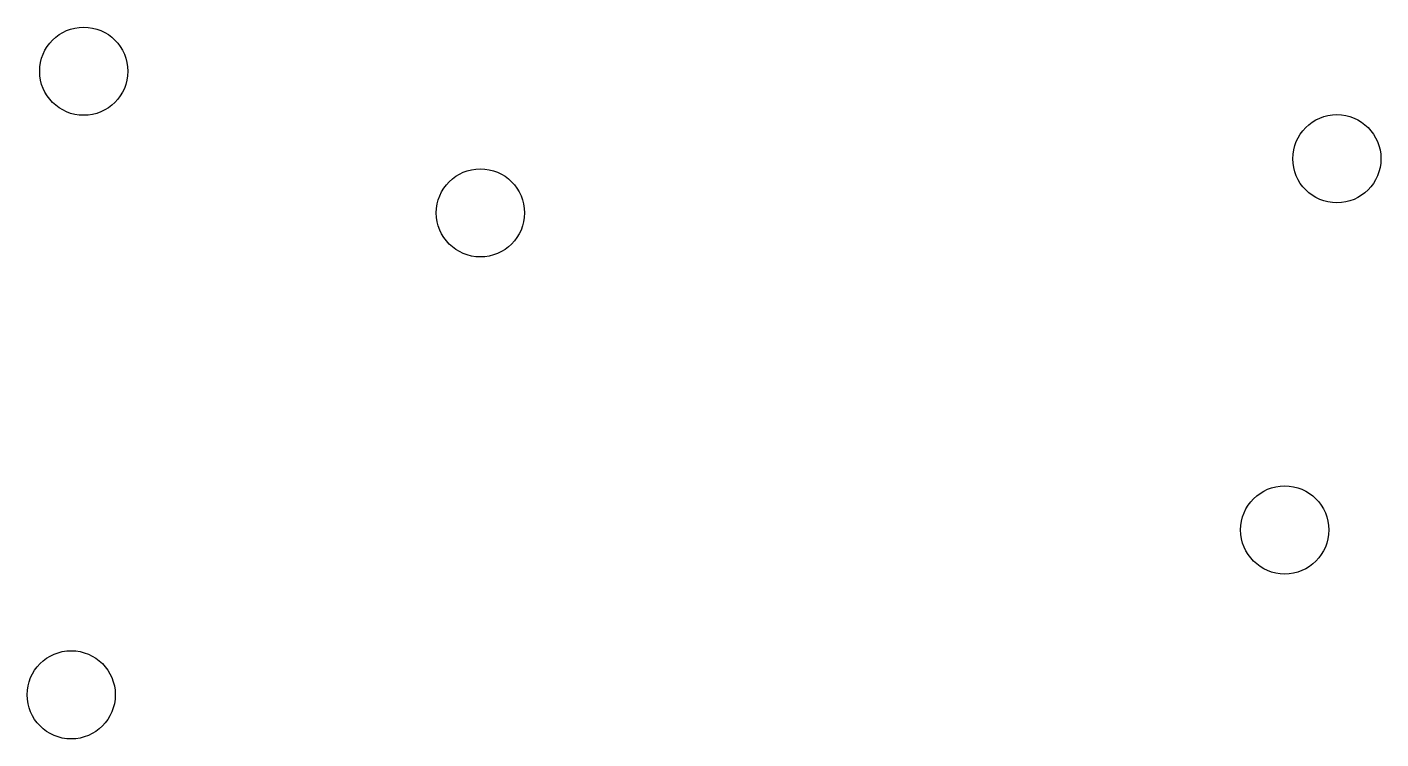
# Model space of a CAD drawing. Header units: millimetres. Extents: x 253 to 376, y -156 to -91.
import ezdxf

# ---------------------------------------------------------------- set-up
doc = ezdxf.new("R2010")
doc.units = ezdxf.units.MM

msp = doc.modelspace()

# ---------------------------------------------------------------- linework, layer by layer
for centre in [(258.26, -95.35), (371.99, -103.29), (294.26, -108.2), (367.26, -136.96), (257.12, -151.92)]:
    msp.add_circle(centre, 4)

doc.saveas('drawing.dxf')
